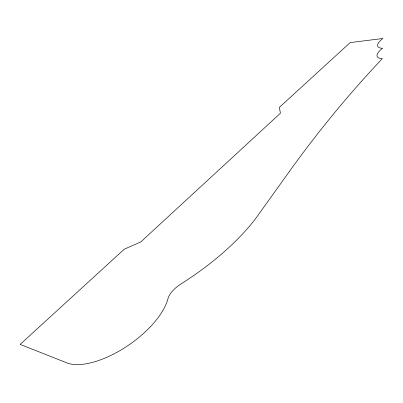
<?xml version="1.0" encoding="UTF-8"?>
<svg xmlns="http://www.w3.org/2000/svg" width="403" height="403" viewBox="0 0 403 403"><rect width="100%" height="100%" fill="white"/><g stroke="black" fill="none" stroke-linecap="round" stroke-linejoin="round"><path stroke-width="0.6" d="M289.495 171.335L259.164 213.65A146.39 58.269 -31.6 0 1 180.897 284.019A20.996 10.01 -32.4 0 0 167.96 298.704A64.948 29.177 -34.8 0 1 123.258 348.615A64.948 29.177 -34.8 0 1 65.346 362.267L20.15 344.404L124.275 249.185L140.743 241.976L280.402 113.243L279.37 107.354L350.197 42.587L382.85 38.502A19.218 6.357 -23.4 0 0 382.608 48.269A19.334 6.589 -23.4 0 0 382.346 58.596C348.892 94.015 317.886 131.741 289.495 171.335"/></g></svg>
